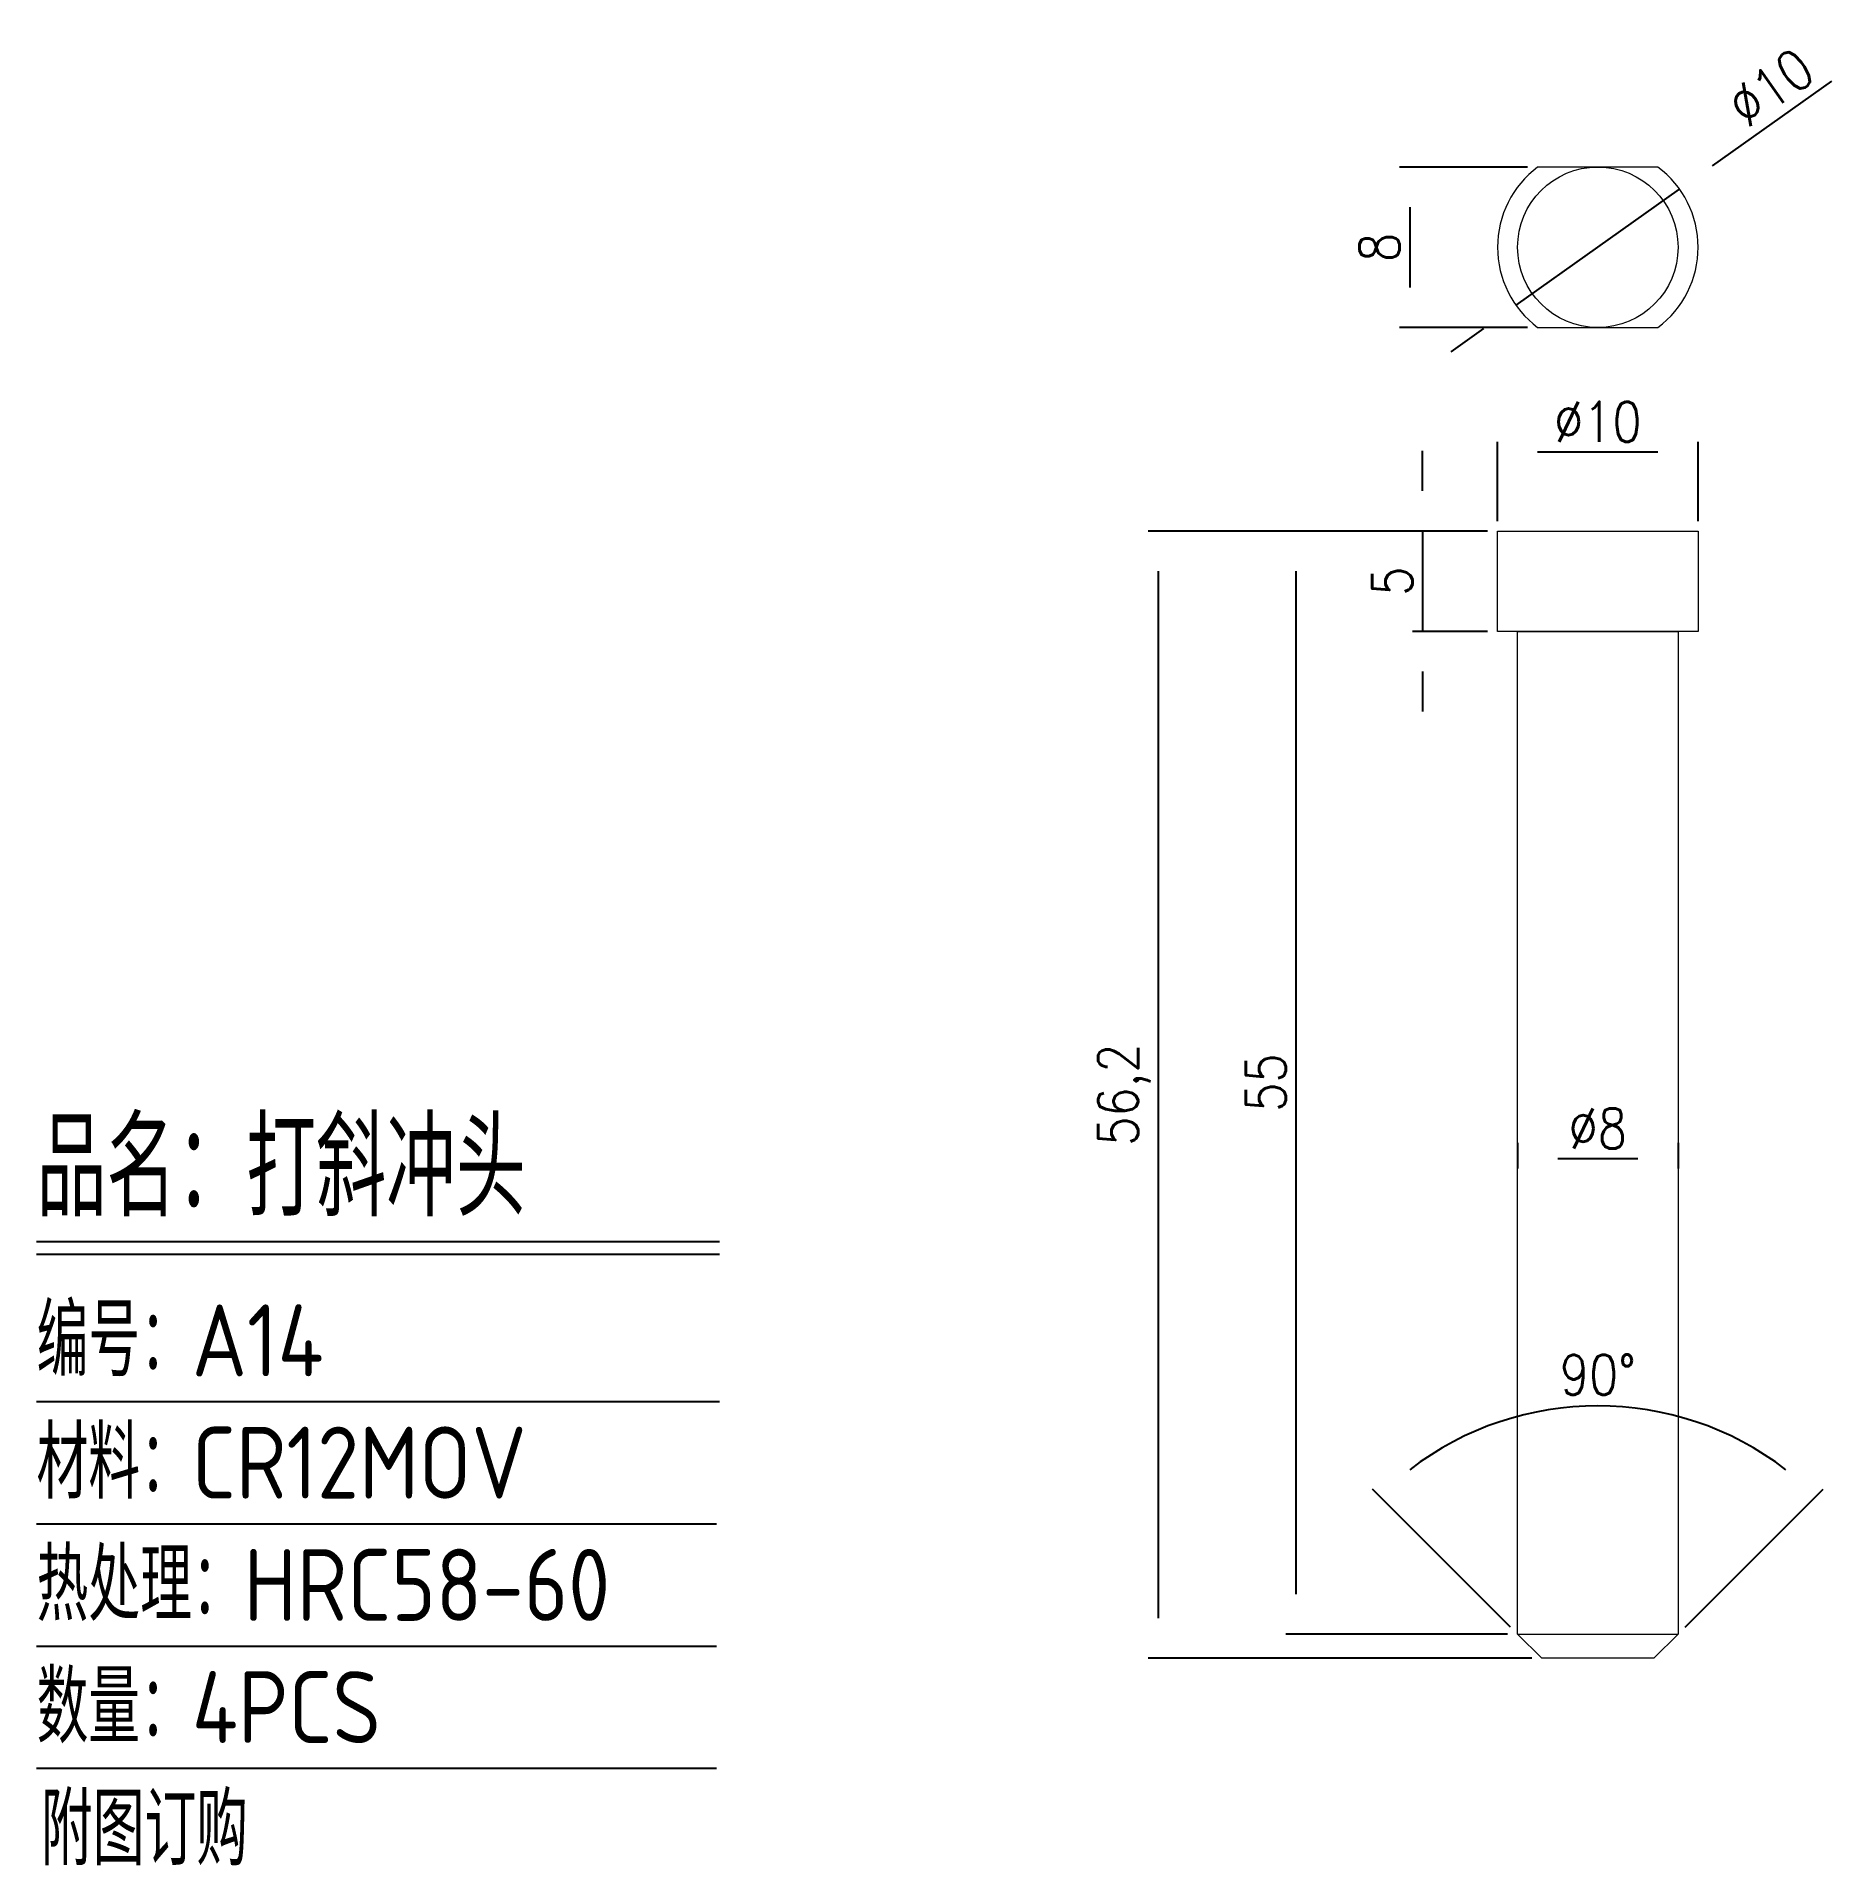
# Model space of a CAD drawing. Header units: millimetres. Extents: x 3112.5 to 3202, y -1955.8 to -1864.6.
import ezdxf

# ---------------------------------------------------------------- set-up
doc = ezdxf.new("R2010")
doc.units = ezdxf.units.MM
doc.linetypes.add('HIDDEN', pattern=[0])
doc.layers.add('DIM', color=4, linetype='Continuous')
doc.layers.add('PRESS', color=3, linetype='Continuous')
doc.styles.add('gbenor', font='gbenor.shx', dxfattribs={"bigfont": 'gbcbig.shx'})
doc.styles.get("Standard").update_dxf_attribs({"font": 'txt.shx', "width": 0.85, "bigfont": 'ctxt.shx'})
doc.dimstyles.new('T-2-WX', dxfattribs={"dimtxt": 2, "dimasz": 2, "dimexe": 0.5, "dimexo": 0.5, "dimgap": 0.5, "dimtad": 1, "dimtxsty": 'Standard', "dimblk": 'OPEN30', "dimcen": 0, "dimazin": 3, "dimtfac": 1, "dimtmove": 0, "dimatfit": 3, "dimldrblk": 'OPEN30', "dimlwd": -1, "dimlwe": -1})

# ---------------------------------------------------------------- blocks, each defined once
blk = doc.blocks.new('*D7579')
at = {"layer": 'Defpoints', "color": 0}
for p in [(3187.368, -1871.07), (3180.987, -1879.07), (3187.368, -1879.07)]:
    blk.add_point(p, dxfattribs=at)
at = {"layer": 'DIM', "color": 0}
for p, q in [((3186.868, -1871.07), (3180.487, -1871.07)), ((3180.987, -1873.07), (3180.987, -1877.07)), ((3186.868, -1879.07), (3180.487, -1879.07))]:
    blk.add_line(p, q, dxfattribs=at)
at = {"layer": 'DIM', "color": 0, "insert": (3179.487, -1875.07), "char_height": 2, "attachment_point": 5, "rotation": 90}
blk.add_mtext('8', dxfattribs=at)
blk = doc.blocks.new('_Open30')
blk = doc.blocks.new('*D7580')
at = {"layer": 'Defpoints', "color": 0}
for p in [(3194.443, -1872.173), (3186.293, -1877.966)]:
    blk.add_point(p, dxfattribs=at)
at = {"layer": 'DIM', "color": 0}
for p, q in [((3202.016, -1866.79), (3196.074, -1871.014)), ((3186.293, -1877.966), (3194.443, -1872.173)), ((3184.662, -1879.125), (3183.032, -1880.284))]:
    blk.add_line(p, q, dxfattribs=at)
at = {"layer": 'DIM', "color": 0, "insert": (3198.991, -1867.1), "char_height": 2, "attachment_point": 5, "rotation": 35.40503}
blk.add_mtext('%%c10', dxfattribs=at)
blk = doc.blocks.new('*D7581')
at = {"layer": 'Defpoints', "color": 0}
for p in [(3185.368, -1889.221), (3168.444, -1945.421), (3187.571, -1945.421)]:
    blk.add_point(p, dxfattribs=at)
at = {"layer": 'DIM', "color": 0}
for p, q in [((3184.868, -1889.221), (3167.944, -1889.221)), ((3168.444, -1891.221), (3168.444, -1943.421)), ((3187.071, -1945.421), (3167.944, -1945.421))]:
    blk.add_line(p, q, dxfattribs=at)
at = {"layer": 'DIM', "color": 0, "insert": (3166.753, -1917.321), "char_height": 2, "attachment_point": 5, "rotation": 90}
blk.add_mtext('56,2', dxfattribs=at)
blk = doc.blocks.new('*D7582')
at = {"layer": 'Defpoints', "color": 0}
for p in [(3185.368, -1889.221), (3181.619, -1894.221), (3185.368, -1894.221)]:
    blk.add_point(p, dxfattribs=at)
at = {"layer": 'DIM', "color": 0}
for p, q in [((3181.619, -1887.221), (3181.619, -1885.221)), ((3184.868, -1889.221), (3181.119, -1889.221)), ((3181.619, -1889.221), (3181.619, -1894.221)), ((3184.868, -1894.221), (3181.119, -1894.221)), ((3181.619, -1896.221), (3181.619, -1898.221))]:
    blk.add_line(p, q, dxfattribs=at)
at = {"layer": 'DIM', "color": 0, "insert": (3180.119, -1891.721), "char_height": 2, "attachment_point": 5, "rotation": 90}
blk.add_mtext('5', dxfattribs=at)
blk = doc.blocks.new('*D7583')
at = {"layer": 'Defpoints', "color": 0}
for p in [(3186.368, -1919.22), (3194.368, -1919.22), (3194.368, -1920.506)]:
    blk.add_point(p, dxfattribs=at)
at = {"layer": 'DIM', "color": 0}
for p, q in [((3186.368, -1919.72), (3186.368, -1921.006)), ((3194.368, -1919.72), (3194.368, -1921.006)), ((3188.368, -1920.506), (3192.368, -1920.506))]:
    blk.add_line(p, q, dxfattribs=at)
at = {"layer": 'DIM', "color": 0, "insert": (3190.368, -1919.006), "char_height": 2, "attachment_point": 5}
blk.add_mtext('%%c8', dxfattribs=at)
blk = doc.blocks.new('*D7584')
at = {"layer": 'Defpoints', "color": 0}
for p in [(3185.368, -1889.221), (3175.317, -1944.218), (3186.368, -1944.218)]:
    blk.add_point(p, dxfattribs=at)
at = {"layer": 'DIM', "color": 0}
for p, q in [((3184.868, -1889.221), (3174.817, -1889.221)), ((3175.317, -1891.221), (3175.317, -1942.218)), ((3185.868, -1944.218), (3174.817, -1944.218))]:
    blk.add_line(p, q, dxfattribs=at)
at = {"layer": 'DIM', "color": 0, "insert": (3173.817, -1916.72), "char_height": 2, "attachment_point": 5, "rotation": 90}
blk.add_mtext('55', dxfattribs=at)
blk = doc.blocks.new('*D7585')
at = {"layer": 'Defpoints', "color": 0}
for p in [(3195.368, -1885.275), (3185.368, -1889.221), (3195.368, -1889.221)]:
    blk.add_point(p, dxfattribs=at)
at = {"layer": 'DIM', "color": 0}
for p, q in [((3185.368, -1888.721), (3185.368, -1884.775)), ((3187.368, -1885.275), (3193.368, -1885.275)), ((3195.368, -1888.721), (3195.368, -1884.775))]:
    blk.add_line(p, q, dxfattribs=at)
at = {"layer": 'DIM', "color": 0, "insert": (3190.368, -1883.775), "char_height": 2, "attachment_point": 5}
blk.add_mtext('%%c10', dxfattribs=at)
blk = doc.blocks.new('*D7586')
at = {"layer": 'Defpoints', "color": 0}
for p in [(3194.35, -1933.358), (3186.368, -1944.218), (3194.368, -1944.218), (3187.571, -1945.421), (3193.165, -1945.421)]:
    blk.add_point(p, dxfattribs=at)
at = {"layer": 'DIM', "color": 0}
for p, q in [((3186.014, -1943.865), (3179.136, -1936.986)), ((3194.722, -1943.865), (3201.6, -1936.986))]:
    blk.add_line(p, q, dxfattribs=at)
blk.add_arc((3190.368, -1948.218), 15.385, 52.45358, 127.54642, dxfattribs=at)
at = {"layer": 'DIM', "color": 0, "insert": (3190.368, -1931.286), "char_height": 2, "attachment_point": 5}
blk.add_mtext('90%%d', dxfattribs=at)

msp = doc.modelspace()

# ---------------------------------------------------------------- linework, layer by layer
at = {"layer": 'DIM', "color": 4, "linetype": 'Continuous', "lineweight": 25}
for p, q in [((3112.521, -1924.644), (3146.565, -1924.644)), ((3112.521, -1925.271), (3146.565, -1925.271)), ((3112.521, -1932.621), (3146.565, -1932.621)), ((3112.521, -1938.716), (3146.417, -1938.716)), ((3112.521, -1944.811), (3146.417, -1944.811)), ((3112.521, -1950.906), (3146.417, -1950.906))]:
    msp.add_line(p, q, dxfattribs=at)
at = {"layer": 'PRESS', "lineweight": 15}
msp.add_line((3186.368, -1944.218), (3194.368, -1944.218), dxfattribs=at)
msp.add_lwpolyline([(3193.368, -1879.07, 0.5), (3193.368, -1871.07), (3187.368, -1871.07, 0.5), (3187.368, -1879.07)], format="xyb", close=True, dxfattribs=at)
at = {"layer": 'PRESS', "linetype": 'Continuous', "lineweight": 15}
for points in [[(3185.368, -1894.221), (3185.368, -1889.221), (3195.368, -1889.221), (3195.368, -1894.221)], [(3193.165, -1945.421), (3187.571, -1945.421), (3186.368, -1944.218), (3186.368, -1894.221), (3194.368, -1894.221), (3194.368, -1944.218)]]:
    msp.add_lwpolyline(points, close=True, dxfattribs=at)
at = {"layer": 'PRESS', "linetype": 'HIDDEN', "lineweight": 15}
msp.add_circle((3190.368, -1875.07), 4, dxfattribs=at)

# ---------------------------------------------------------------- texts
at = {"layer": 'DIM', "color": 3, "linetype": 'Continuous', "lineweight": 25, "style": 'gbenor'}
for s, height, p in [('品名：打斜冲头', 4.8402, (3112.521, -1923.389)), ('编号：A14', 3.5853, (3112.521, -1931.366)), ('材料：CR12MOV', 3.5853, (3112.521, -1937.461)), ('热处理：HRC58-60', 3.58531, (3112.521, -1943.556)), ('数量：4PCS', 3.5853, (3112.521, -1949.651)), ('附图订购', 3.5853, (3112.739, -1955.746))]:
    msp.add_text(s, height=height, dxfattribs=at).set_placement(p)

# ---------------------------------------------------------------- dimensions: what is measured, and where the dimension line sits
at = {"layer": 'DIM'}
dim = msp.add_diameter_dim_2p(p1=(3186.293, -1877.966), p2=(3194.443, -1872.173), dimstyle='T-2-WX', dxfattribs=at)
dim.commit()
dim.dimension.update_dxf_attribs({"geometry": '*D7580', "text_midpoint": (3198.991, -1867.1)})
for base, p1, p2, picture, middle in [((3180.987, -1879.07), (3187.368, -1871.07), (3187.368, -1879.07), '*D7579', (3179.487, -1875.07)), ((3181.619, -1894.221), (3185.368, -1889.221), (3185.368, -1894.221), '*D7582', (3180.119, -1891.721)), ((3175.317, -1944.218), (3185.368, -1889.221), (3186.368, -1944.218), '*D7584', (3173.817, -1916.72))]:
    dim = msp.add_linear_dim(base=base, p1=p1, p2=p2, angle=90, dimstyle='T-2-WX', dxfattribs=at)
    dim.commit()
    dim.dimension.update_dxf_attribs({"geometry": picture, "text_midpoint": middle})
for base, p1, p2, picture, middle in [((3195.368, -1885.275), (3185.368, -1889.221), (3195.368, -1889.221), '*D7585', (3190.368, -1883.775)), ((3194.368, -1920.506), (3186.368, -1919.22), (3194.368, -1919.22), '*D7583', (3190.368, -1919.006))]:
    dim = msp.add_linear_dim(base=base, p1=p1, p2=p2, text='%%c<>', dimstyle='T-2-WX', dxfattribs=at)
    dim.commit()
    dim.dimension.update_dxf_attribs({"geometry": picture, "text_midpoint": middle})
dim = msp.add_linear_dim(base=(3168.444, -1945.421), p1=(3185.368, -1889.221), p2=(3187.571, -1945.421), angle=90, dimstyle='T-2-WX', dxfattribs=at)
dim.commit()
dim.dimension.update_dxf_attribs({"geometry": '*D7581', "text_midpoint": (3168.444, -1917.321), "dimtype": 160})
dim = msp.add_angular_dim_2l(base=(3194.35, -1933.358), line1=((3194.368, -1944.218), (3193.165, -1945.421)), line2=((3187.571, -1945.421), (3186.368, -1944.218)), dimstyle='T-2-WX', dxfattribs=at)
dim.commit()
dim.dimension.update_dxf_attribs({"geometry": '*D7586', "text_midpoint": (3190.368, -1931.286)})

doc.saveas('drawing.dxf')
